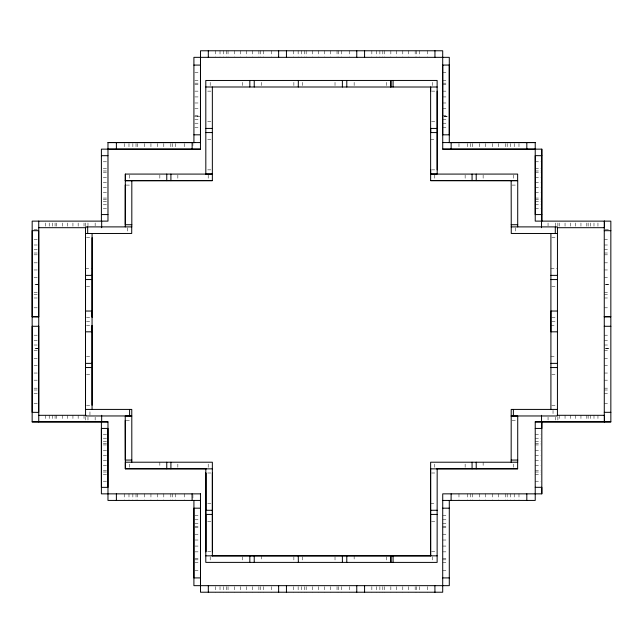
<?xml version="1.0" encoding="UTF-8"?>
<svg xmlns="http://www.w3.org/2000/svg" width="643" height="643" viewBox="0 0 643 643"><rect width="100%" height="100%" fill="white"/><g stroke="black" fill="none" stroke-linecap="round" stroke-linejoin="round"><path stroke-width="0.48" stroke-dasharray="3.21 2.41" d="M89.956 415.032L89.956 410.355M194.853 72.305L200.487 72.305M442.722 72.305L447.415 72.305M194.853 80.271L200.479 80.271M442.722 80.271L447.415 80.271M194.845 83.18L200.487 83.18M442.722 83.18L447.415 83.18M194.853 84.651L200.487 84.651M442.722 84.651L447.415 84.651M207.697 91.137L211.434 91.137M431.557 91.137L435.295 91.137M194.853 91.145L200.487 91.145M442.722 91.145L447.415 91.145M194.845 96.924L200.487 96.932M442.722 96.932L447.415 96.924M194.845 102.984L200.487 102.984M442.722 102.984L447.415 102.984M194.853 108.771L200.479 108.771M442.722 108.771L447.415 108.771M194.853 115.258L200.487 115.258M442.722 115.258L447.415 115.258M194.853 119.638L200.479 119.638M442.722 119.638L447.415 119.638M207.697 121.495L211.443 121.495M431.557 121.495L435.295 121.495M194.853 123.223L200.487 123.223M442.722 123.223L447.415 123.223M194.853 127.603L200.479 127.603M442.722 127.603L447.415 127.603M207.697 139.499L212.375 139.499M430.617 139.499L435.295 139.499M103.274 161.787L107.968 161.787M535.241 161.787L540.876 161.787M103.274 168.514L107.968 168.514M535.241 168.514L540.867 168.514M207.697 169.856L211.434 169.856M431.557 169.856L435.295 169.856M103.274 170.966L107.968 170.974M535.233 170.974L540.876 170.966M103.282 172.211L107.968 172.211M535.233 172.211L540.867 172.211M103.274 177.693L107.968 177.693M535.233 177.693L540.867 177.693M103.274 182.572L107.968 182.58M535.233 182.58L540.876 182.572M126.205 185.096L129.95 185.096M512.101 185.096L516.771 185.096M103.274 187.692L107.968 187.692M535.233 187.692L540.876 187.692M103.274 192.578L107.968 192.578M535.241 192.578L540.867 192.578M103.282 198.06L107.968 198.06M535.233 198.06L540.867 198.06M103.274 199.298L107.968 199.298M535.241 199.298L540.876 199.298M103.274 201.757L107.968 201.757M535.241 201.757L540.867 201.757M103.282 204.779L107.968 204.779M535.233 204.779L540.867 204.779M103.274 208.477L107.968 208.477M535.241 208.477L540.876 208.477M34.039 229.736L37.792 229.736M605.208 229.736L608.961 229.736M86.475 237.693L91.153 237.693M551.831 237.693L556.508 237.693M34.039 239.598L38.741 239.598M604.259 239.598L608.961 239.598M34.047 244.999L38.741 244.999M604.259 244.999L608.953 244.999M34.047 249.42L38.733 249.42M604.267 249.42L608.953 249.42M34.039 253.012L38.741 253.012M604.259 253.012L608.961 253.012M34.047 254.821L38.741 254.821M604.259 254.821L608.953 254.821M34.047 262.834L38.741 262.834M604.259 262.834L608.953 262.834M85.535 268.372L92.086 268.372M550.898 268.372L557.441 268.372M34.039 269.972L38.741 269.964M604.259 269.964L608.961 269.972M34.039 277.446L38.741 277.438M604.259 277.438L608.961 277.446M86.475 286.561L91.153 286.561M551.831 286.561L556.508 286.561M34.047 292.581L38.741 292.581M604.259 292.581L608.953 292.581M34.039 294.406L38.741 294.398M604.259 294.398L608.961 294.406M34.047 297.99L38.741 297.99M604.259 297.99L608.953 297.99M34.039 307.812L38.741 307.812M604.259 307.812L608.961 307.812M86.475 317.24L91.153 317.24M551.831 317.24L556.508 317.24M86.451 321.42L91.153 321.5M551.831 321.5L556.533 321.42M86.475 325.688L92.086 325.688M550.898 325.688L556.508 325.688M34.031 335.196L38.725 335.196M604.275 335.196L608.969 335.196M34.039 340.597L38.733 340.597M604.267 340.597L608.961 340.597M34.031 345.018L38.725 345.018M604.275 345.018L608.969 345.018M34.039 350.419L38.733 350.419M604.267 350.419L608.961 350.419M86.475 356.367L92.086 356.367M550.898 356.367L556.508 356.367M34.031 358.432L38.725 358.432M604.275 358.432L608.969 358.432M34.031 365.57L38.725 365.57M604.275 365.57L608.969 365.57M34.031 373.044L38.733 373.036M604.267 373.036L608.969 373.044M86.475 374.556L91.153 374.556M551.831 374.556L556.508 374.556M34.031 380.174L38.733 380.174M604.267 380.174L608.969 380.174M34.039 388.179L38.733 388.179M604.267 388.179L608.961 388.179M34.031 390.004L38.725 389.996M604.275 389.996L608.969 390.004M34.031 393.588L38.725 393.588M604.275 393.588L608.969 393.588M34.031 403.418L38.725 403.41M604.275 403.41L608.969 403.418M86.475 405.235L91.153 405.235M551.831 405.235L556.508 405.235M126.205 420.434L129.95 420.434M512.101 420.434L516.771 420.434M103.274 434.523L107.968 434.523M535.241 434.523L540.876 434.523M103.282 438.221L107.968 438.221M535.233 438.221L540.867 438.221M103.274 441.243L107.968 441.243M535.241 441.243L540.867 441.243M103.274 443.702L107.968 443.702M535.241 443.702L540.876 443.702M103.282 444.94L107.968 444.94M535.233 444.94L540.867 444.94M103.274 450.421L107.968 450.421M535.241 450.421L540.867 450.421M103.274 455.308L107.968 455.308M535.233 455.308L540.876 455.308M103.274 460.428L107.968 460.42M535.233 460.42L540.876 460.428M103.274 465.307L107.968 465.307M535.233 465.307L540.867 465.307M103.282 470.789L107.968 470.789M535.233 470.789L540.867 470.789M103.274 472.034L107.968 472.026M535.233 472.026L540.876 472.034M207.697 472.999L211.434 472.999M431.557 472.999L435.295 472.999M103.274 474.486L107.968 474.486M535.241 474.486L540.867 474.486M103.274 481.213L107.968 481.213M535.241 481.213L540.876 481.213M207.697 503.356L212.375 503.356M430.617 503.356L435.295 503.356M194.853 515.397L200.479 515.397M442.722 515.397L447.415 515.397M194.853 519.777L200.487 519.777M442.722 519.777L447.415 519.777M207.697 521.36L211.443 521.36M431.557 521.36L435.295 521.36M194.853 523.362L200.479 523.362M442.722 523.362L447.415 523.362M194.845 526.271L200.487 526.271M442.722 526.271L447.415 526.271M194.853 527.742L200.487 527.742M442.722 527.742L447.415 527.742M194.853 534.229L200.479 534.229M442.722 534.229L447.415 534.229M194.845 540.016L200.487 540.016M442.722 540.016L447.415 540.016M194.845 546.076L200.487 546.068M442.722 546.068L447.415 546.076M207.697 551.718L211.434 551.718M431.557 551.718L435.295 551.718M194.853 551.855L200.487 551.855M442.722 551.855L447.415 551.855M194.853 558.349L200.487 558.349M442.722 558.349L447.415 558.349M194.845 559.82L200.487 559.82M442.722 559.82L447.415 559.82M194.853 562.729L200.479 562.729M442.722 562.729L447.415 562.729M194.853 570.695L200.487 570.695M442.722 570.695L447.415 570.695M597.95 222.992L597.95 227.694M597.95 415.306L597.95 420.008M593.987 223.008L593.987 227.702M593.987 415.298L593.987 419.992M590.764 223L590.764 227.686M590.764 415.314L590.764 420M588.136 222.992L588.136 227.694M588.136 415.306L588.136 420.008M586.81 223.008L586.81 227.702M586.81 415.298L586.81 419.992M580.95 223L580.95 227.694M580.95 415.306L580.95 420M575.734 222.992L575.734 227.694M575.734 415.306L575.734 420.008M570.269 222.992L570.269 227.702M570.269 415.298L570.269 420.008M565.044 223L565.044 227.702M565.044 415.298L565.044 420M559.193 223.008L559.193 227.702M559.193 415.298L559.193 419.992M557.867 222.992L557.867 225.822M557.867 417.178L557.867 420.008M555.239 223L555.239 225.814M555.239 417.186L555.239 420M553.028 410.355L553.028 415.032M548.053 222.992L548.053 225.822M548.053 417.178L548.053 420.008M518.981 143.51L518.981 149.144M518.981 493.856L518.981 499.49M515.662 227.847L515.662 232.525M514.223 143.526L514.223 149.152M514.223 493.848L514.223 499.474M513.5 175.033L513.5 178.77M513.5 464.085L513.5 467.823M510.341 143.518L510.341 149.144M510.341 493.856L510.341 499.482M507.182 143.51L507.182 149.152M507.182 493.848L507.182 499.49M505.583 143.526L505.583 149.152M505.583 493.848L505.583 499.474M498.542 143.518L498.542 149.152M498.542 493.848L498.542 499.482M492.265 143.51L492.265 149.152M492.265 493.848L492.265 499.49M485.69 143.51L485.69 149.152M485.69 493.848L485.69 499.49M483.134 175.033L483.134 180.643M483.134 462.213L483.134 467.823M479.413 143.518L479.413 149.152M479.413 493.848L479.413 499.482M472.372 143.526L472.372 149.152M472.372 493.848L472.372 499.474M470.772 143.51L470.772 149.152M470.772 493.848L470.772 499.49M467.614 143.518L467.614 149.144M467.614 493.856L467.614 499.482M465.138 175.033L465.138 178.77M465.138 464.085L465.138 467.823M458.973 143.51L458.973 149.152M458.973 493.848L458.973 499.49M434.772 175.033L434.772 178.77M434.772 464.085L434.772 467.823M432.715 82.344L432.715 86.082M432.715 556.774L432.715 561.452M427.611 50.781L427.611 56.407M427.611 586.593L427.611 592.219M419.582 50.781L419.582 56.407M419.582 586.593L419.582 592.219M416.648 50.781L416.648 56.407M416.648 586.593L416.648 592.219M415.169 50.781L415.169 56.407M415.169 586.593L415.169 592.219M408.618 50.781L408.618 56.407M408.618 586.593L408.618 592.219M402.791 50.781L402.791 56.407M402.791 586.593L402.791 592.219M396.683 50.781L396.683 56.407M396.683 586.593L396.683 592.219M390.848 50.781L390.848 56.407M390.848 586.593L390.848 592.219M386.419 82.344L386.419 86.082M386.419 556.774L386.419 561.452M384.305 50.781L384.305 56.407M384.305 586.593L384.305 592.219M382.818 50.781L382.818 56.407M382.818 586.593L382.818 592.219M379.884 50.781L379.884 56.407M379.884 586.593L379.884 592.219M376.276 50.781L376.276 56.407M376.276 586.593L376.276 592.219M371.855 50.781L371.855 56.407M371.855 586.593L371.855 592.219M354.148 82.344L354.148 87.014M354.148 555.841L354.148 561.452M349.479 50.781L349.487 56.407M349.487 586.593L349.479 592.219M341.457 50.781L341.457 56.407M341.457 586.593L341.457 592.219M338.515 50.781L338.515 56.407M338.515 586.593L338.515 592.219M337.036 50.781L337.036 56.407M337.036 586.593L337.036 592.219M335.019 82.344L335.019 86.082M335.019 556.774L335.019 561.452M330.494 50.781L330.494 56.407M330.494 586.593L330.494 592.219M324.659 50.781L324.659 56.407M324.659 586.593L324.659 592.219M318.55 50.781L318.55 56.407M318.55 586.593L318.55 592.219M312.715 50.781L312.715 56.407M312.715 586.593L312.715 592.219M306.172 50.781L306.172 56.407M306.172 586.593L306.172 592.219M304.686 50.781L304.686 56.407M304.686 586.593L304.686 592.219M302.749 82.344L302.749 86.082M302.749 556.774L302.749 561.452M301.752 50.781L301.752 56.407M301.752 586.593L301.752 592.219M298.143 50.781L298.143 56.407M298.143 586.593L298.143 592.219M293.867 82.344L293.867 86.082M293.867 556.774L293.867 561.452M293.722 50.781L293.722 56.407M293.722 586.593L293.722 592.219M271.354 50.781L271.354 56.407M271.354 586.593L271.354 592.219M263.325 50.781L263.325 56.407M263.325 586.593L263.325 592.219M261.597 82.344L261.597 87.014M261.597 555.841L261.597 561.452M260.391 50.781L260.391 56.407M260.391 586.593L260.391 592.219M258.904 50.781L258.904 56.407M258.904 586.593L258.904 592.219M252.361 50.781L252.361 56.407M252.361 586.593L252.361 592.219M246.526 50.781L246.526 56.407M246.526 586.593L246.526 592.219M242.459 82.344L242.459 86.082M242.459 556.774L242.459 561.452M240.418 50.781L240.418 56.407M240.418 586.593L240.418 592.219M234.582 50.781L234.582 56.407M234.582 586.593L234.582 592.219M228.04 50.781L228.04 56.407M228.04 586.593L228.04 592.219M226.561 50.781L226.561 56.407M226.561 586.593L226.561 592.219M223.619 50.781L223.619 56.407M223.619 586.593L223.619 592.219M220.019 50.781L220.019 56.407M220.019 586.593L220.019 592.219M215.59 50.781L215.598 56.407M215.598 586.593L215.59 592.219M210.197 82.344L210.197 86.082M210.197 556.774L210.197 561.452M208.203 175.033L208.203 178.77M208.203 464.085L208.203 467.823M192.908 142.569L192.908 148.195M192.908 494.805L192.908 500.431M184.228 143.51L184.236 149.152M184.236 493.848L184.228 499.49M177.846 175.033L177.846 178.77M177.846 464.085L177.846 467.823M175.595 143.518L175.595 149.144M175.595 493.856L175.595 499.482M172.428 143.51L172.437 149.152M172.437 493.848L172.428 499.49M170.837 143.526L170.837 149.152M170.837 493.848L170.837 499.474M163.796 143.518L163.796 149.152M163.796 493.848L163.796 499.482M159.842 175.033L159.842 180.643M159.842 462.213L159.842 467.823M157.511 143.51L157.519 149.152M157.519 493.848L157.511 499.49M150.944 143.51L150.944 149.152M150.944 493.848L150.944 499.49M144.667 143.518L144.667 149.152M144.667 493.848L144.667 499.482M137.626 143.526L137.626 149.152M137.626 493.848L137.626 499.474M136.027 143.51L136.027 149.152M136.027 493.848L136.027 499.49M132.86 143.518L132.86 149.144M132.86 493.856L132.86 499.482M129.484 175.033L129.484 178.77M129.484 464.085L129.484 467.823M128.986 143.526L128.986 149.152M128.986 493.848L128.986 499.474M127.314 227.847L127.314 232.525M124.228 143.51L124.228 149.144M124.228 493.856L124.228 499.49M95.148 222.992L95.156 225.822M95.156 417.178L95.148 420.008M87.97 223L87.97 225.814M87.97 417.186L87.97 420M85.342 222.992L85.342 225.822M85.342 417.178L85.342 420.008M84.016 223.008L84.016 227.702M84.016 415.298L84.016 419.992M78.157 223L78.157 227.702M78.157 415.298L78.157 420M72.932 222.992L72.94 227.702M72.94 415.298L72.932 420.008M67.467 222.992L67.475 227.694M67.475 415.306L67.467 420.008M62.25 223L62.25 227.694M62.25 415.306L62.25 420M56.399 223.008L56.399 227.702M56.399 415.298L56.399 419.992M55.065 222.992L55.073 227.694M55.073 415.306L55.065 420.008M52.437 223L52.437 227.686M52.437 415.314L52.437 420M49.214 223.008L49.214 227.702M49.214 415.298L49.214 419.992M45.259 222.992L45.259 227.694M45.259 415.306L45.259 420.008M200.479 116.729L194.845 116.729L200.487 116.729M447.415 116.729L442.73 116.729L447.415 116.729M38.741 284.576L34.047 284.576L38.741 284.576M608.953 284.576L604.259 284.576L608.953 284.576M38.725 348.61L34.039 348.61L38.725 348.61M608.961 348.61L604.275 348.61L608.969 348.61"/><path stroke-width="0.96" d="M38.733 326.282L38.725 412.388L32.15 412.324L32.158 326.282L38.741 326.282M85.567 409.414L85.551 415.965L131.775 415.957L131.775 409.414L85.519 409.414L85.527 226.891L131.815 226.891L131.815 180.691M85.535 405.235L85.519 325.679M85.535 317.24L85.519 237.685M92.062 409.414L92.062 367.547L85.535 367.555M85.535 279.56L92.062 279.552L92.086 317.24L92.086 233.505M125.248 420.426L125.272 460.066L131.799 460.058L131.799 462.229M125.248 185.088L125.272 224.728L131.815 224.728M129.605 415.957L129.605 409.414M131.815 460.066L131.799 416.021L125.248 416.021L125.329 468.779L212.375 468.851M200.487 508.179L200.487 577.912L193.905 577.912L193.921 508.179L200.479 508.179M205.808 551.71L205.808 514.416L212.351 514.416L212.375 555.865M205.824 510.285L205.808 472.991M205.824 551.718L205.824 472.999M212.375 514.432L212.351 462.213L125.345 462.213L125.329 468.779M212.375 551.718L212.375 472.999M517.711 226.891L517.728 180.683L430.633 180.643L430.617 86.99L430.641 91.145M437.192 169.865L437.168 91.137M541.816 149.144L541.8 221.12L541.816 149.144L442.73 149.152L442.705 50.773L200.495 50.781L200.487 142.569M32.166 316.79L32.174 230.684L38.733 230.692L38.733 316.79L32.15 316.734L38.741 316.79M541.808 155.694L535.241 155.646L535.233 214.577L541.816 214.569M604.267 316.79L610.834 316.726L604.259 316.718M604.275 412.324L610.842 412.316M193.905 65.088L200.479 65.088M442.73 577.912L449.288 577.912M101.393 155.686L107.96 155.686M535.241 487.314L541.816 487.314L541.816 493.856L442.73 493.848L442.705 592.227L200.495 592.219L200.487 500.431M200.471 493.864L101.393 493.856L101.401 421.88M200.471 500.431L107.976 500.439L107.976 421.88L32.15 421.88L32.174 221.128L107.976 221.12L107.976 142.561L200.479 142.585M442.73 142.585L535.225 142.561L535.233 221.12L610.842 221.136L610.85 421.88L535.233 421.888L535.225 500.439L442.73 500.431M442.73 149.152L535.225 149.152M535.225 142.585L448.718 142.585M166.762 462.237L166.77 468.763M170.909 462.237L170.917 468.763M430.633 174.092L517.647 174.076L517.639 180.643L430.641 180.619M472.066 174.092L472.075 180.619M476.206 174.092L476.222 180.619M87.681 226.915L87.697 233.441M131.719 226.915L131.719 233.457L85.535 233.505M249.83 80.471L249.838 86.998M254.234 80.471L254.234 87.014M298.344 80.471L298.28 86.998M342.381 80.471L342.389 86.998M346.786 80.471L346.794 86.998M390.823 80.471L390.831 86.998M393.082 80.471L393.082 87.014M437.119 87.014L205.824 86.99M511.161 180.691L511.257 233.457L557.441 233.505M511.161 224.728L517.728 224.72M511.161 416.029L517.728 416.021L517.711 462.229L430.633 462.213L430.641 555.849L430.617 468.851L517.647 468.779L436.645 468.771M511.161 460.066L517.728 460.058M550.898 233.505L550.914 409.414M550.898 275.373L557.441 275.373M550.898 279.56L557.441 279.56M550.898 363.367L557.441 363.367M550.898 367.555L557.441 367.555M557.433 409.422L511.201 409.414L511.161 462.229M212.351 87.006L212.351 180.643L125.248 180.683L212.351 180.643M205.824 128.423L212.375 128.423M205.824 132.571L212.375 132.571M430.641 169.865L430.617 174.004L437.192 174.012L437.127 80.447L205.792 80.471L205.824 174.004M212.351 174.012L205.808 174.012M437.168 468.851L437.127 562.408L205.792 562.384L205.824 468.851M430.617 510.285L437.192 510.277M430.617 514.432L437.192 514.416M451.137 142.585L451.145 149.136M192.064 493.864L192.128 500.423M192.128 142.569L192.128 149.144M451.081 500.423L451.145 493.864M278.636 50.781L278.628 57.348M356.761 50.781L356.761 57.348M434.949 50.781L434.949 57.348M278.628 585.652L278.636 592.219M356.761 585.652L356.761 592.219M434.893 585.652L434.949 592.219M437.168 132.571L430.617 132.571L430.617 128.423L437.192 128.439M193.905 134.813L200.479 134.821M107.984 142.585L194.869 142.585M200.471 57.34L200.455 149.16L101.393 149.144L101.401 221.12M125.248 226.891L125.329 174.076L212.351 174.092M101.393 214.569L107.96 214.569M511.161 226.891L557.457 226.891L557.433 415.965L511.233 415.965M38.741 227.686L85.977 227.702M557.232 227.702L604.468 227.686L604.468 221.112M604.267 230.692L610.842 230.692M85.535 275.373L92.086 275.373M85.511 311.035L92.062 311.035L92.062 331.82L85.511 331.82M557.473 311.035L550.922 311.035L550.922 331.82L557.473 331.82M604.259 326.282L610.85 326.298M85.535 363.367L92.086 363.367M38.741 415.314L85.977 415.298M557.232 415.298L604.468 415.314L604.468 421.888M535.233 421.88L610.85 421.88M32.15 421.88L107.976 421.888M535.241 428.431L541.816 428.431L541.816 421.888L541.816 493.856M125.345 468.763L206.339 468.771M442.73 508.179L449.296 508.187M205.808 510.277L212.375 510.285M212.174 555.841L430.73 555.841M205.792 555.841L437.119 555.841M513.371 409.414L513.371 415.957M430.617 128.423L430.641 132.579M92.086 237.693L92.062 279.552M92.062 367.547L92.062 325.679L92.062 405.227M555.303 226.915L555.287 233.441M393.082 555.841L393.082 562.384M390.823 555.841L390.831 562.408M346.786 555.841L346.794 562.408M342.381 555.841L342.389 562.408M298.272 555.841L298.352 562.408M254.234 555.841L254.234 562.384M249.83 555.841L249.838 562.408M517.639 462.213L517.647 468.779M476.206 462.213L476.222 468.779M472.066 462.213L472.075 468.779M170.909 174.076L170.917 180.643M166.762 174.076L166.77 180.643M125.329 174.076L125.329 180.619M200.479 149.152L107.984 149.152M604.259 221.136L604.283 421.88M541.543 221.112L541.535 227.702M541.535 415.298L541.543 421.888M526.818 142.561L526.818 149.136M526.818 493.864L526.818 500.439M449.288 142.569L449.296 57.34L193.905 57.34L193.921 142.569M449.288 500.431L449.296 585.66L193.905 585.66L193.921 500.431M390.92 80.447L390.92 87.014M390.92 555.841L390.92 562.408M364.573 50.781L364.573 57.348M364.573 585.652L364.573 592.219M286.44 50.781L286.44 57.348M286.44 585.652L286.44 592.219M208.316 50.781L208.316 57.348M208.316 585.652L208.316 592.219M200.455 493.84L200.487 558.349M200.487 559.82L200.471 585.66M116.383 142.561L116.391 149.136M116.391 493.864L116.383 500.439M101.666 221.112L101.666 227.702M101.666 415.298L101.666 421.888M38.741 221.112L38.741 421.888M101.401 428.423L101.393 487.354L107.968 487.354L107.968 428.423L101.393 428.431M442.73 65.088L442.722 134.821L449.296 134.813L449.296 65.031L442.73 65.088"/></g></svg>
